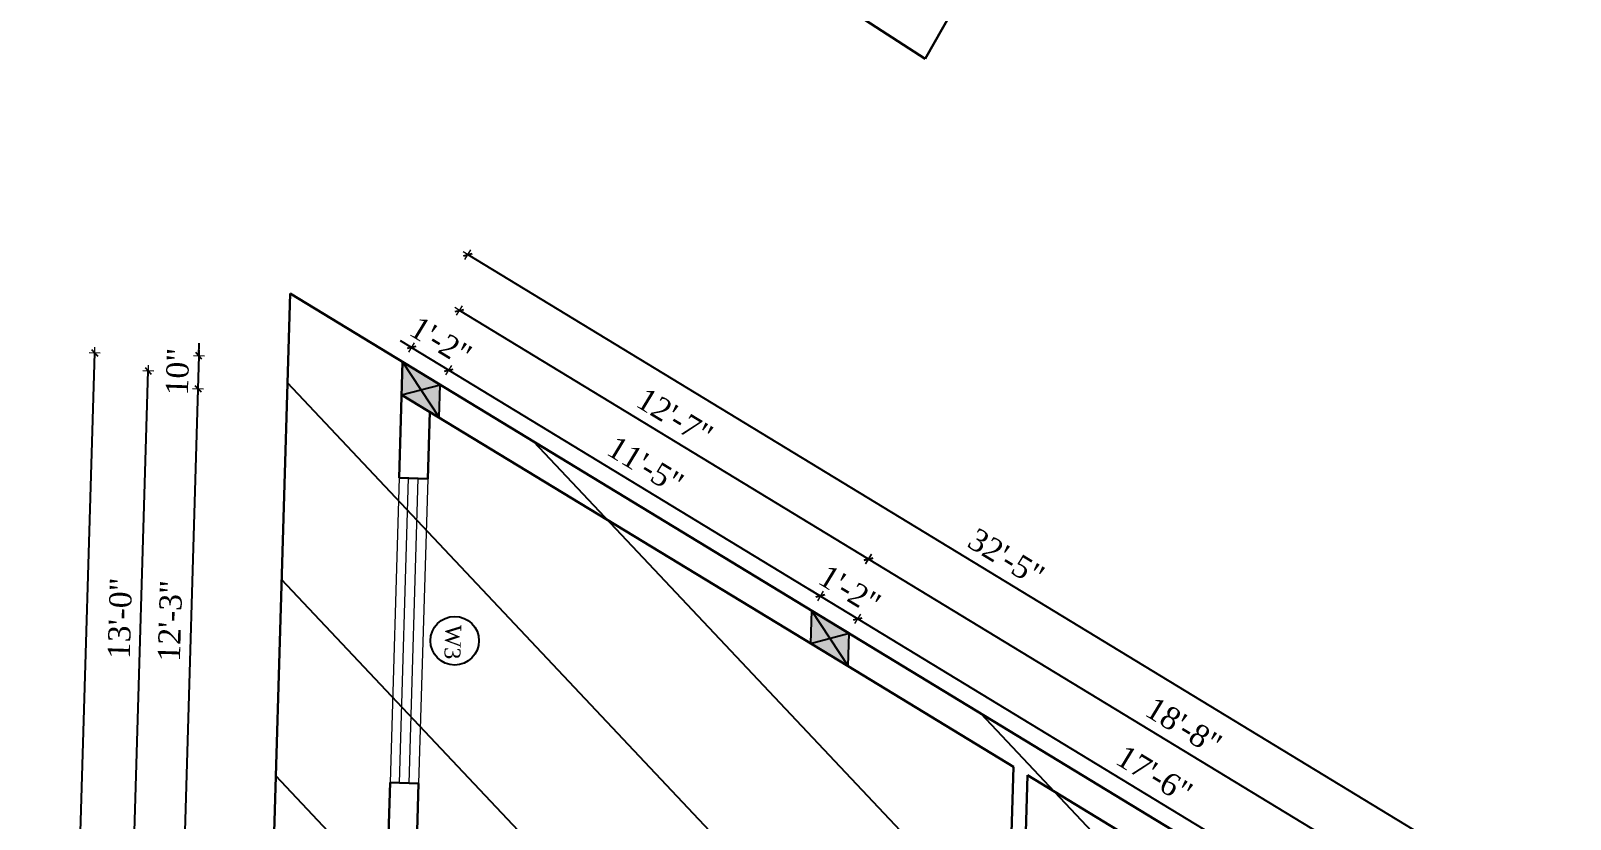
# Model space of a CAD drawing. Header units: inches. Extents: x 4069 to 291496, y -47643 to 12535.
# Drawn here: x 135669.2 to 136153.7, y -21564.4 to -21316.2 of the extents above; entities that cross this region are included whole.
import ezdxf

# ---------------------------------------------------------------- set-up
doc = ezdxf.new("R2010")
doc.units = ezdxf.units.IN
doc.header["$LTSCALE"] = 5
doc.header["$MEASUREMENT"] = 0
for name, color, linetype, lineweight in [('A-WALL', 7, 'Continuous', 9), ('Dimension', 7, 'Continuous', 18), ('Dw', 2, 'Continuous', 18)]:
    doc.layers.add(name, color=color, linetype=linetype, lineweight=lineweight)
doc.layers.add('dim line', color=7, linetype='Continuous', lineweight=15, true_color=0xfab2b2)
doc.layers.add('TEXT', color=6, linetype='Continuous')
doc.layers.add('WALL', color=7, linetype='Continuous')
doc.styles.add('ordinary', font='times.ttf')
doc.dimstyles.new('Copy of 96', dxfattribs={"dimtxt": 7, "dimasz": 4, "dimexe": 0.5, "dimexo": 0.5, "dimgap": 3, "dimtad": 1, "dimdec": 1, "dimzin": 11, "dimdsep": 46, "dimlunit": 4, "dimtxsty": 'ordinary', "dimblk": 'OBLIQUE', "dimcen": 0.09, "dimse1": 1, "dimse2": 1, "dimclrt": 6, "dimazin": 0, "dimtfac": 1, "dimtdec": 1, "dimtix": 1, "dimtmove": 2, "dimatfit": 3, "dimldrblk": 'leader', "dimfxl": 0.5, "dimfxlon": 1, "dimtolj": 1, "dimtzin": 0, "dimarcsym": 0})

# ---------------------------------------------------------------- blocks, each defined once
blk = doc.blocks.new('c2a')
at = {"color": 1, "ltscale": 5}
for p, q in [((18091.63, 4625.76), (18084.82, 4613.76)), ((18101.98, 4625.76), (18091.63, 4625.76)), ((18095.17, 4613.76), (18101.98, 4625.76)), ((18084.82, 4613.76), (18095.17, 4613.76))]:
    blk.add_line(p, q, dxfattribs=at)
blk = doc.blocks.new('oblique')
at = {"color": 0, "lineweight": -2}
blk.add_line((0.25, 0.25), (-0.25, -0.25), dxfattribs=at)
at = {"layer": 'dim line', "lineweight": 9}
for p, q in [((-0.4375, 0), (0.4375, 0)), ((0, 0.4375), (0, -0.4375))]:
    blk.add_line(p, q, dxfattribs=at)
blk = doc.blocks.new('*D3783')
at = {"layer": 'A-WALL', "color": 0, "lineweight": -2, "ltscale": 50, "transparency": 16777216}
blk.add_line((135701.46, -21579.5), (135706.12, -21423.25), dxfattribs=at)
at = {"layer": 'Defpoints', "color": 0, "ltscale": 50, "transparency": 16777216}
for p in [(135706.12, -21423.25), (135786.01, -21425.63), (135781.35, -21581.89)]:
    blk.add_point(p, dxfattribs=at)
at = {"layer": 'A-WALL', "color": 0, "lineweight": -2, "ltscale": 50, "transparency": 16777216, "xscale": 4, "yscale": 4, "zscale": 4}
for p, rotation in [((135706.12, -21423.25), 88.28998542889788), ((135701.46, -21579.5), 268.2899854288979)]:
    blk.add_blockref('oblique', p, dxfattribs=dict(at, rotation=rotation))
at = {"layer": 'A-WALL', "color": 6, "ltscale": 50, "transparency": 16777216, "insert": (135697.23, -21501.18), "char_height": 7, "attachment_point": 5, "rotation": 88.29, "style": 'ordinary'}
blk.add_mtext('\\A1;13\'-0"', dxfattribs=at)
blk = doc.blocks.new('_OBLIQUE')
at = {"color": 0, "linetype": 'ByBlock'}
blk.add_line((-0.5, -0.5), (0.5, 0.5), dxfattribs=at)
blk = doc.blocks.new('leader')
at = {"layer": 'Dimension'}
for p, q in [((0, -4.33), (0, 4.33)), ((-4.42, 0), (4.42, 0))]:
    blk.add_line(p, q, dxfattribs=at)
blk = doc.blocks.new('*D3784')
at = {"layer": 'A-WALL', "color": 0, "lineweight": -2, "ltscale": 50, "transparency": 16777216}
blk.add_line((135672.16, -21990.31), (135689.26, -21417.56), dxfattribs=at)
at = {"layer": 'Defpoints', "color": 0, "ltscale": 50, "transparency": 16777216}
for p in [(135689.26, -21417.56), (135786.17, -21420.46), (135769.07, -21993.2)]:
    blk.add_point(p, dxfattribs=at)
at = {"layer": 'A-WALL', "color": 0, "lineweight": -2, "ltscale": 50, "transparency": 16777216, "xscale": 4, "yscale": 4, "zscale": 4}
for p, rotation in [((135689.26, -21417.56), 88.28998542889788), ((135672.16, -21990.31), 268.2899854288979)]:
    blk.add_blockref('oblique', p, dxfattribs=dict(at, rotation=rotation))
at = {"layer": 'A-WALL', "color": 6, "ltscale": 50, "transparency": 16777216, "insert": (135674.14, -21703.74), "char_height": 7, "attachment_point": 5, "rotation": 88.29, "style": 'ordinary'}
blk.add_mtext('\\A1;47\'-9"', dxfattribs=at)
blk = doc.blocks.new('*D3785')
at = {"layer": 'A-WALL', "color": 0, "lineweight": -2, "ltscale": 50, "transparency": 16777216}
for p, q in [((135788.94, -21415.89), (135785.52, -21413.82)), ((135788.94, -21415.89), (135800.73, -21423.06)), ((135800.73, -21423.06), (135804.15, -21425.14))]:
    blk.add_line(p, q, dxfattribs=at)
at = {"layer": 'Defpoints', "color": 0, "ltscale": 50, "transparency": 16777216}
for p in [(135786.17, -21420.46), (135800.73, -21423.06), (135797.96, -21427.63)]:
    blk.add_point(p, dxfattribs=at)
at = {"layer": 'A-WALL', "color": 0, "lineweight": -2, "ltscale": 50, "transparency": 16777216, "xscale": 4, "yscale": 4, "zscale": 4}
for p, rotation in [((135788.94, -21415.89), 328.701470922219), ((135800.73, -21423.06), 148.701470922219)]:
    blk.add_blockref('oblique', p, dxfattribs=dict(at, rotation=rotation))
at = {"layer": 'A-WALL', "color": 6, "ltscale": 50, "transparency": 16777216, "insert": (135798.21, -21413.92), "char_height": 7, "attachment_point": 5, "rotation": 328.7015, "style": 'ordinary'}
blk.add_mtext('\\A1;1\'-2"', dxfattribs=at)
blk = doc.blocks.new('*D3786')
at = {"layer": 'A-WALL', "color": 0, "lineweight": -2, "ltscale": 50, "transparency": 16777216}
blk.add_line((135800.73, -21423.06), (135917.66, -21494.15), dxfattribs=at)
at = {"layer": 'Defpoints', "color": 0, "ltscale": 50, "transparency": 16777216}
for p in [(135797.96, -21427.63), (135917.66, -21494.15), (135914.89, -21498.72)]:
    blk.add_point(p, dxfattribs=at)
at = {"layer": 'A-WALL', "color": 0, "lineweight": -2, "ltscale": 50, "transparency": 16777216, "xscale": 4, "yscale": 4, "zscale": 4}
for p, rotation in [((135800.73, -21423.06), 148.7014709238489), ((135917.66, -21494.15), 328.7014709238489)]:
    blk.add_blockref('oblique', p, dxfattribs=dict(at, rotation=rotation))
at = {"layer": 'A-WALL', "color": 6, "ltscale": 50, "transparency": 16777216, "insert": (135862.61, -21453), "char_height": 7, "attachment_point": 5, "rotation": 328.7015, "style": 'ordinary'}
blk.add_mtext('\\A1;11\'-5"', dxfattribs=at)
blk = doc.blocks.new('*D3787')
at = {"layer": 'A-WALL', "color": 0, "lineweight": -2, "ltscale": 50, "transparency": 16777216}
for p, q in [((135917.66, -21494.15), (135914.25, -21492.08)), ((135917.66, -21494.15), (135929.46, -21501.32)), ((135929.46, -21501.32), (135932.87, -21503.4))]:
    blk.add_line(p, q, dxfattribs=at)
at = {"layer": 'Defpoints', "color": 0, "ltscale": 50, "transparency": 16777216}
for p in [(135914.89, -21498.72), (135929.46, -21501.32), (135926.68, -21505.89)]:
    blk.add_point(p, dxfattribs=at)
at = {"layer": 'A-WALL', "color": 0, "lineweight": -2, "ltscale": 50, "transparency": 16777216, "xscale": 4, "yscale": 4, "zscale": 4}
for p, rotation in [((135917.66, -21494.15), 328.7014709238489), ((135929.46, -21501.32), 148.7014709238489)]:
    blk.add_blockref('oblique', p, dxfattribs=dict(at, rotation=rotation))
at = {"layer": 'A-WALL', "color": 6, "ltscale": 50, "transparency": 16777216, "insert": (135926.94, -21492.18), "char_height": 7, "attachment_point": 5, "rotation": 328.7015, "style": 'ordinary'}
blk.add_mtext('\\A1;1\'-2"', dxfattribs=at)
blk = doc.blocks.new('*D3788')
at = {"layer": 'A-WALL', "color": 0, "lineweight": -2, "ltscale": 50, "transparency": 16777216}
blk.add_line((135929.46, -21501.32), (136109.27, -21610.65), dxfattribs=at)
at = {"layer": 'Defpoints', "color": 0, "ltscale": 50, "transparency": 16777216}
for p in [(135926.68, -21505.89), (136109.27, -21610.65), (136106.5, -21615.21)]:
    blk.add_point(p, dxfattribs=at)
at = {"layer": 'A-WALL', "color": 0, "lineweight": -2, "ltscale": 50, "transparency": 16777216, "xscale": 4, "yscale": 4, "zscale": 4}
for p, rotation in [((135929.46, -21501.32), 148.7014709238489), ((136109.27, -21610.65), 328.7014709238489)]:
    blk.add_blockref('oblique', p, dxfattribs=dict(at, rotation=rotation))
at = {"layer": 'A-WALL', "color": 6, "ltscale": 50, "transparency": 16777216, "insert": (136022.78, -21550.37), "char_height": 7, "attachment_point": 5, "rotation": 328.7015, "style": 'ordinary'}
blk.add_mtext('\\A1;17\'-6"', dxfattribs=at)
blk = doc.blocks.new('*D3790')
at = {"layer": 'A-WALL', "color": 0, "lineweight": -2, "ltscale": 50, "transparency": 16777216}
blk.add_line((136124.42, -21599.01), (135932.81, -21482.52), dxfattribs=at)
at = {"layer": 'Defpoints', "color": 0, "ltscale": 50, "transparency": 16777216}
for p in [(135932.81, -21482.52), (135920.78, -21502.3), (136112.39, -21618.8)]:
    blk.add_point(p, dxfattribs=at)
at = {"layer": 'A-WALL', "color": 0, "lineweight": -2, "ltscale": 50, "transparency": 16777216, "xscale": 4, "yscale": 4, "zscale": 4}
for p, rotation in [((135932.81, -21482.52), 148.7014709222173), ((136124.42, -21599.01), 328.7014709222173)]:
    blk.add_blockref('oblique', p, dxfattribs=dict(at, rotation=rotation))
at = {"layer": 'A-WALL', "color": 6, "ltscale": 50, "transparency": 16777216, "insert": (136032.02, -21535.16), "char_height": 7, "attachment_point": 5, "rotation": 328.7015, "style": 'ordinary'}
blk.add_mtext('\\A1;18\'-8"', dxfattribs=at)
blk = doc.blocks.new('*D3791')
at = {"layer": 'A-WALL', "color": 0, "lineweight": -2, "ltscale": 50, "transparency": 16777216}
blk.add_line((135932.81, -21482.52), (135804.09, -21404.26), dxfattribs=at)
at = {"layer": 'Defpoints', "color": 0, "ltscale": 50, "transparency": 16777216}
for p in [(135804.09, -21404.26), (135792.06, -21424.04), (135920.78, -21502.3)]:
    blk.add_point(p, dxfattribs=at)
at = {"layer": 'A-WALL', "color": 0, "lineweight": -2, "ltscale": 50, "transparency": 16777216, "xscale": 4, "yscale": 4, "zscale": 4}
for p, rotation in [((135804.09, -21404.26), 148.7014709238489), ((135932.81, -21482.52), 328.7014709238489)]:
    blk.add_blockref('oblique', p, dxfattribs=dict(at, rotation=rotation))
at = {"layer": 'A-WALL', "color": 6, "ltscale": 50, "transparency": 16777216, "insert": (135871.86, -21437.78), "char_height": 7, "attachment_point": 5, "rotation": 328.7015, "style": 'ordinary'}
blk.add_mtext('\\A1;12\'-7"', dxfattribs=at)
blk = doc.blocks.new('*D3792')
at = {"layer": 'A-WALL', "color": 0, "lineweight": -2, "ltscale": 50, "transparency": 16777216}
blk.add_line((135806.7, -21386.68), (136138.82, -21588.6), dxfattribs=at)
at = {"layer": 'Defpoints', "color": 0, "ltscale": 50, "transparency": 16777216}
for p in [(135786.17, -21420.46), (136138.82, -21588.6), (136118.29, -21622.38)]:
    blk.add_point(p, dxfattribs=at)
at = {"layer": 'A-WALL', "color": 0, "lineweight": -2, "ltscale": 50, "transparency": 16777216, "xscale": 4, "yscale": 4, "zscale": 4}
for p, rotation in [((135806.7, -21386.68), 148.7014709222228), ((136138.82, -21588.6), 328.7014709222228)]:
    blk.add_blockref('oblique', p, dxfattribs=dict(at, rotation=rotation))
at = {"layer": 'A-WALL', "color": 6, "ltscale": 50, "transparency": 16777216, "insert": (135976.17, -21482.04), "char_height": 7, "attachment_point": 5, "rotation": 328.7015, "style": 'ordinary'}
blk.add_mtext('\\A1;32\'-5"', dxfattribs=at)
blk = doc.blocks.new('*D3804')
at = {"layer": 'A-WALL', "color": 0, "lineweight": -2, "ltscale": 50, "transparency": 16777216}
for p, q in [((135722.07, -21418.54), (135722.19, -21414.55)), ((135722.07, -21418.54), (135721.76, -21428.89)), ((135721.76, -21428.89), (135721.64, -21432.89))]:
    blk.add_line(p, q, dxfattribs=at)
at = {"layer": 'Defpoints', "color": 0, "ltscale": 50, "transparency": 16777216}
for p in [(135786.17, -21420.46), (135721.76, -21428.89), (135785.86, -21430.8)]:
    blk.add_point(p, dxfattribs=at)
at = {"layer": 'A-WALL', "color": 0, "lineweight": -2, "ltscale": 50, "transparency": 16777216, "xscale": 4, "yscale": 4, "zscale": 4}
for p, rotation in [((135722.07, -21418.54), 268.2899854288979), ((135721.76, -21428.89), 88.28998542889788)]:
    blk.add_blockref('oblique', p, dxfattribs=dict(at, rotation=rotation))
at = {"layer": 'A-WALL', "color": 6, "ltscale": 50, "transparency": 16777216, "insert": (135715.36, -21423.52), "char_height": 7, "attachment_point": 5, "rotation": 88.29, "style": 'ordinary'}
blk.add_mtext('\\A1;10"', dxfattribs=at)
blk = doc.blocks.new('*D3805')
at = {"layer": 'A-WALL', "color": 0, "lineweight": -2, "ltscale": 50, "transparency": 16777216}
blk.add_line((135721.76, -21428.89), (135717.38, -21575.47), dxfattribs=at)
at = {"layer": 'Defpoints', "color": 0, "ltscale": 50, "transparency": 16777216}
for p in [(135785.86, -21430.8), (135717.38, -21575.47), (135781.48, -21577.39)]:
    blk.add_point(p, dxfattribs=at)
at = {"layer": 'A-WALL', "color": 0, "lineweight": -2, "ltscale": 50, "transparency": 16777216, "xscale": 4, "yscale": 4, "zscale": 4}
for p, rotation in [((135721.76, -21428.89), 88.28998542889791), ((135717.38, -21575.47), 268.2899854288979)]:
    blk.add_blockref('oblique', p, dxfattribs=dict(at, rotation=rotation))
at = {"layer": 'A-WALL', "color": 6, "ltscale": 50, "transparency": 16777216, "insert": (135713.01, -21501.99), "char_height": 7, "attachment_point": 5, "rotation": 88.29, "style": 'ordinary'}
blk.add_mtext('\\A1;12\'-3"', dxfattribs=at)

msp = doc.modelspace()

# ---------------------------------------------------------------- hatches: boundary and pattern name
at = {"layer": 'WALL', "linetype": 'ByBlock', "ltscale": 5, "true_color": 0xf8991e}
h = msp.add_hatch(dxfattribs=at)
h.set_pattern_fill('ANSI31', color=30, scale=350, angle=268.2899854)
h.set_pattern_definition([(313.29, (139254.82, -15066.644), (31.8453, 29.99899), [])])
h.paths.add_polyline_path([(135750.79294, -21398.95166), (136153.66326, -21643.88649), (136142.96683, -22002.17484), (135733.07748, -21992.35)])
h = msp.add_hatch(color=30, dxfattribs=at)
h.dxf.hatch_style = 1
h.paths.add_polyline_path([(135791.90816, -21429.21507), (135785.85807, -21430.80318), (135797.6494, -21437.972)])
h.paths.add_polyline_path([(135791.90816, -21429.21507), (135797.6494, -21437.972), (135797.95824, -21427.62695)])
h.paths.add_polyline_path([(135797.95824, -21427.62695), (135786.16692, -21420.45813), (135791.90816, -21429.21507)])
h.paths.add_polyline_path([(135791.90816, -21429.21507), (135786.16692, -21420.45813), (135785.85807, -21430.80318)])
h = msp.add_hatch(color=30, dxfattribs=at)
h.dxf.hatch_style = 1
h.paths.add_polyline_path([(135920.63014, -21507.47473), (135914.58006, -21509.06284), (135926.37138, -21516.23167)])
h.paths.add_polyline_path([(135920.63014, -21507.47473), (135926.37138, -21516.23167), (135926.68023, -21505.88662)])
h.paths.add_polyline_path([(135926.68023, -21505.88662), (135914.8889, -21498.71779), (135920.63014, -21507.47473)])
h.paths.add_polyline_path([(135920.63014, -21507.47473), (135914.8889, -21498.71779), (135914.58006, -21509.06284)])

# ---------------------------------------------------------------- linework, layer by layer
at = {"color": 1, "ltscale": 5}
for p, q in [((135786.16692, -21420.45813), (135797.6494, -21437.972)), ((135785.85807, -21430.80318), (135797.95824, -21427.62695)), ((135914.8889, -21498.71779), (135926.37138, -21516.23167)), ((135914.58006, -21509.06284), (135926.68023, -21505.88662))]:
    msp.add_line(p, q, dxfattribs=at)
at = {"layer": 'A-WALL', "lineweight": 30}
for p, q in [((136034.94218, -21176.75762), (135950.66596, -21325.00351)), ((135950.66596, -21325.00351), (135880.65985, -21279.76689)), ((135750.79294, -21398.95166), (135733.07748, -21992.35)), ((135750.79294, -21398.95166), (136153.66326, -21643.88649)), ((135786.16692, -21420.45813), (135785.07772, -21456.94187)), ((135785.85807, -21430.80318), (135926.37138, -21516.23167)), ((135794.70157, -21436.1798), (135794.07371, -21457.21044)), ((135785.07772, -21456.94187), (135794.07371, -21457.21044)), ((135926.37138, -21516.23167), (135978.44974, -21547.89398)), ((135977.3946, -21583.23695), (135978.44974, -21547.89398)), ((135981.8926, -21583.37124), (135982.87149, -21550.58228)), ((135982.87149, -21550.58228), (136117.98044, -21632.72506)), ((135782.21299, -21552.89912), (135780.57174, -21607.87463)), ((135782.21299, -21552.89912), (135791.20898, -21553.16769)), ((135791.20898, -21553.16769), (135790.47788, -21577.65669))]:
    msp.add_line(p, q, dxfattribs=at)
at = {"layer": 'Dw', "color": 3}
for p, q in [((135785.07772, -21456.94187), (135782.21299, -21552.89912)), ((135785.21165, -21552.98864), (135788.07639, -21457.0314)), ((135788.21032, -21553.07817), (135791.07505, -21457.12092)), ((135794.07371, -21457.21044), (135791.20898, -21553.16769))]:
    msp.add_line(p, q, dxfattribs=at)
at = {"layer": 'TEXT'}
msp.add_circle((135802.57941, -21508.23408), 7.64038, dxfattribs=at)
at = {"layer": 'WALL', "color": 2, "linetype": 'ByBlock', "ltscale": 5}
for points in [[(135786.16692, -21420.45813), (135785.85807, -21430.80318), (135797.6494, -21437.972), (135797.95824, -21427.62695)], [(135914.8889, -21498.71779), (135914.58006, -21509.06284), (135926.37138, -21516.23167), (135926.68023, -21505.88662)]]:
    msp.add_lwpolyline(points, close=True, dxfattribs=at)

# ---------------------------------------------------------------- block references
at = {"layer": 'WALL', "color": 2, "linetype": 'ByBlock', "ltscale": 5, "rotation": 268.2899854279543}
for p in [(131714.13069, -3206.01384), (131842.85268, -3284.2735)]:
    msp.add_blockref('c2a', p, dxfattribs=at)

# ---------------------------------------------------------------- texts
at = {"layer": 'TEXT', "style": 'ordinary'}
msp.add_text('W3', height=5, rotation=268.2903735, dxfattribs=at).set_placement((135799.66685, -21503.11189))

# ---------------------------------------------------------------- dimensions: what is measured, and where the dimension line sits
at = {"layer": 'A-WALL', "ltscale": 50}
for p1, p2, distance, picture, middle in [((135786.16692, -21420.45813), (136118.28928, -21622.38001), 39.52759, '*D3792', (135976.17077, -21482.03803)), ((135786.16692, -21420.45813), (135797.95824, -21427.62695), 5.34192, '*D3785', (135798.21442, -21413.92395)), ((136112.39362, -21618.7956), (135920.78456, -21502.30221), -23.15088, '*D3790', (136032.0241, -21535.1613))]:
    dim = msp.add_aligned_dim(p1=p1, p2=p2, distance=distance, dimstyle='Copy of 96', override={"dimdec": 0, "dimblk": 'oblique', "dimtdec": 0, "dimarcsym": 1}, dxfattribs=at)
    dim.commit()
    dim.dimension.update_dxf_attribs({"geometry": picture, "text_midpoint": middle})
for base, p1, p2, angle, picture, middle in [((135804.0894, -21404.26076), (135920.78456, -21502.30221), (135792.06258, -21424.04254), 328.7014709, '*D3791', (135871.86382, -21437.77615)), ((135721.75978, -21428.88957), (135786.16692, -21420.45813), (135785.85807, -21430.80318), 268.2899854, '*D3804', (135715.35656, -21423.52127)), ((135689.25737, -21417.56497), (135769.06805, -21993.20295), (135786.16692, -21420.45813), 268.2899854, '*D3784', (135674.14021, -21703.7413)), ((135706.12058, -21423.24554), (135781.34761, -21581.88612), (135786.01249, -21425.63065), 268.2899854, '*D3783', (135697.23049, -21501.1775)), ((135917.66401, -21494.15327), (135797.95824, -21427.62695), (135914.8889, -21498.71779), 148.7014709, '*D3786', (135862.60688, -21453.00203)), ((135717.3836, -21575.47452), (135785.85807, -21430.80318), (135781.48189, -21577.38813), 268.2899854, '*D3805', (135713.01405, -21501.98627)), ((135929.45534, -21501.3221), (135914.8889, -21498.71779), (135926.68023, -21505.88662), 148.7014709, '*D3787', (135926.93641, -21492.18361)), ((136109.27307, -21610.64667), (135926.68023, -21505.88662), (136106.49796, -21615.21119), 148.7014709, '*D3788', (136022.77764, -21550.36994))]:
    dim = msp.add_linear_dim(base=base, p1=p1, p2=p2, angle=angle, dimstyle='Copy of 96', override={"dimdec": 0, "dimblk": 'oblique', "dimtdec": 0, "dimarcsym": 1}, dxfattribs=at)
    dim.commit()
    dim.dimension.update_dxf_attribs({"geometry": picture, "text_midpoint": middle})

doc.saveas('drawing.dxf')
